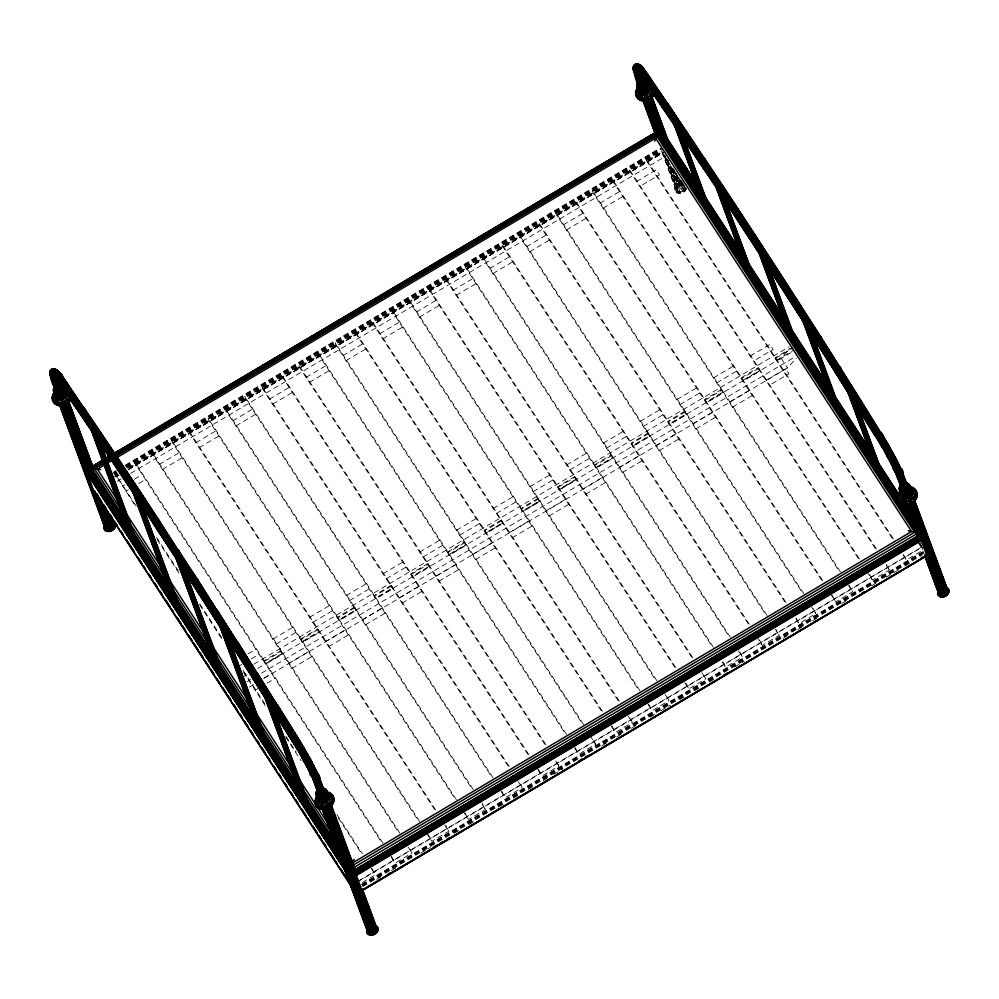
<?xml version="1.0" encoding="UTF-8"?>
<svg xmlns="http://www.w3.org/2000/svg" width="999" height="999" viewBox="0 0 999 999"><rect width="100%" height="100%" fill="white"/><g stroke="black" fill="none" stroke-linecap="round" stroke-linejoin="round"><path stroke-width="0.75" stroke-dasharray="5 3.75" d="M674.887 189.036C675.274 185.015 680.019 182.392 683.703 183.804M675.998 190.072C674.737 186.189 679.62 182.854 683.091 184.266M675.898 189.023C676.261 185.327 681.168 183.004 684.19 185.215M683.803 186.139C681.256 182.48 674.325 187.288 677.747 190.659C682.317 193.531 686.538 186.863 682.742 183.242M661.825 151.736L676.273 190.609C678.858 194.031 684.939 191.633 685.252 187.587M686.425 187.974C686.163 193.469 676.96 196.054 675.012 190.347C675.674 193.943 684.715 194.305 686.001 188.911M257.742 668.443L781.106 358.154L789.909 348.426M264.123 678.234L787.487 367.944L796.29 358.229M113.324 472.277L116.009 470.691M125.399 465.122L659.29 148.589M113.499 472.702L116.184 471.116M125.574 465.546L660.801 148.214M113.649 473.301L116.446 471.665M125.724 466.133L661.101 148.726M114.098 473.888L116.783 472.29M126.174 466.733L662.861 148.576M114.473 474.562L117.158 472.964M126.548 467.407L660.439 150.874M114.873 475.237L117.557 473.638M126.948 468.069L662.187 150.749M115.26 475.849L117.944 474.263M128.684 467.894L661.226 152.16M114.286 477.172L118.307 474.787M129.033 468.431L662.612 152.198M115.921 476.773L118.606 475.187M127.997 469.617L663.224 152.298M116.209 476.71L118.893 475.124M128.284 469.555L663.511 152.223M116.134 477.023L118.968 475.399M128.209 469.867L663.598 152.497M117.32 481.281L121.341 478.896M130.732 473.326L665.971 155.994M122.465 486.263L125.1 484.702M134.328 479.233L142.233 474.55M159.178 464.498L178.958 452.772M195.904 442.732L215.672 431.006M232.617 420.966L252.385 409.24M269.33 399.188L289.111 387.475M306.056 377.422L325.824 365.696M342.769 355.656L362.537 343.931M379.495 333.891L399.263 322.165M416.208 312.113L435.976 300.399M452.922 290.347L472.702 278.621M489.647 268.581L509.415 256.855M526.361 246.803L546.128 235.09M563.074 225.037L582.854 213.311M599.8 203.272L619.567 191.546M636.513 181.506L656.281 169.78L659.527 174.763L639.76 186.488M125.712 491.258L128.347 489.697M138.898 483.441L145.479 479.532M162.425 469.493L182.205 457.767M199.151 447.714L218.918 436.001M235.864 425.949L255.632 414.235M272.577 404.183L292.357 392.457M309.303 382.417L329.071 370.691M346.016 360.639L365.796 348.926M382.742 338.873L402.51 327.148M419.455 317.108L439.223 305.382M456.168 295.342L475.949 283.616M492.894 273.564L512.662 261.85M529.607 251.798L549.375 240.072M566.321 230.032L586.101 218.306M603.046 208.254L622.814 196.541M247.977 653.87L255.881 649.188M272.827 639.135L292.595 627.409M309.553 617.37L329.32 605.644M346.266 595.591L366.034 583.878M382.979 573.826L402.759 562.1M419.705 552.06L439.473 540.334M456.418 530.294L476.186 518.568M493.131 508.516L512.912 496.803M529.857 486.75L549.625 475.024M566.57 464.985L586.338 453.259M603.284 443.206L623.064 431.493M640.009 421.441L659.777 409.727M676.723 399.675L696.49 387.949M713.448 377.909L733.216 366.183M750.162 356.131L769.929 344.418L773.176 349.4L753.408 361.126M239.36 665.896L241.995 664.335M251.224 658.865L259.128 654.17M276.074 644.13L295.841 632.404M312.799 622.352L332.567 610.639M349.513 600.586L369.28 588.861M386.226 578.821L406.006 567.095M422.952 557.042L442.719 545.329M459.665 535.277L479.433 523.551M496.378 513.511L516.158 501.785M533.104 491.745L552.872 480.019M569.817 469.967L589.585 458.254M606.53 448.201L626.311 436.476M643.256 426.436L663.024 414.71M679.969 404.67L699.737 392.944M716.695 382.892L736.463 371.178M253.821 664.148L789.06 346.828M792.319 347.515L775.374 357.567L776.847 361.051L792.494 351.785M264.573 661.301L281.518 651.261L282.567 654.108L265.622 664.148L264.148 660.651L281.094 650.611L282.143 653.458L265.197 663.498M318.231 629.482L301.286 639.535L302.335 642.382L319.293 632.33L317.819 628.846L300.861 638.885L301.923 641.733L318.868 631.693M411.438 574.225L428.384 564.185L429.445 567.032L412.5 577.072L411.026 573.576L427.972 563.536L429.021 566.383L412.075 576.423M465.109 542.407L448.164 552.459L449.213 555.307L466.158 545.254L464.685 541.77L447.739 551.81L448.788 554.657L465.734 544.605M558.316 487.15L575.262 477.11L576.311 479.945L559.365 489.997L557.892 486.501L574.837 476.461L575.886 479.308L558.941 489.348M611.975 455.332L595.029 465.384L596.078 468.231L613.036 458.179L611.55 454.682L594.605 464.735L595.666 467.582L612.612 457.53M705.182 400.075L722.127 390.022L723.189 392.869L706.243 402.922L704.757 399.425L721.715 389.385L722.764 392.232L705.818 402.272M758.853 368.256L741.907 378.309L742.956 381.156L759.902 371.104L758.428 367.607L741.483 377.659L742.532 380.507L759.477 370.454M775.798 358.216L792.744 348.164M776.423 360.414L793.368 350.362M244.33 676.398L247.015 674.8M246.79 681.905L250.811 679.52M261.538 673.151L795.441 356.631M263.786 678.171L271.691 673.488M288.649 663.436L308.416 651.71M325.362 641.67L345.13 629.944M362.075 619.892L381.855 608.179M398.801 598.126L418.569 586.401M435.514 576.361L455.282 564.635M472.227 554.595L492.007 542.869M508.953 532.817L528.721 521.103M545.666 511.051L565.434 499.325M582.38 489.285L602.16 477.559M619.105 467.507L638.873 455.794M655.819 445.741L675.586 434.016M692.544 423.976L712.312 412.25M729.258 402.21L749.025 390.484M765.971 380.432L785.751 368.718L788.998 373.701L769.218 385.427M249.363 686.987L253.384 684.602M255.17 690.197L257.804 688.636M267.033 683.166L274.937 678.471M291.895 668.431L311.663 656.705M328.609 646.653L348.376 634.939M365.322 624.887L385.102 613.161M402.048 603.121L421.815 591.396M438.761 581.343L458.529 569.63M475.474 559.577L495.254 547.852M512.2 537.812L531.967 526.086M548.913 516.046L568.681 504.32M585.626 494.268L605.406 482.554M622.352 472.502L642.12 460.776M659.065 450.736L678.833 439.011M695.791 428.958L715.559 417.245M732.504 407.192L752.272 395.479M359.215 880.544L921.278 547.302M357.317 882.005L922.202 547.102M362.275 882.542L375.312 874.812L371.715 868.044M391.021 856.855L395.08 863.086L412.025 853.034L408.429 846.278M426.123 832.579L431.805 841.32L448.751 831.268L445.991 825.811M462.837 810.813L468.519 819.542L485.464 809.502L481.868 802.746M501.173 791.545L505.232 797.776L522.177 787.736L519.43 782.279M537.899 769.767L541.957 776.011L558.903 765.958L555.307 759.203M574.612 748.001L578.671 754.245L595.616 744.193L592.02 737.437M611.326 726.236L615.384 732.467L632.342 722.427L629.582 716.97M648.051 704.47L652.11 710.701L669.055 700.649L665.459 693.893M684.765 682.692L688.823 688.935L705.769 678.883L703.021 673.426M722.302 662.175L725.549 667.17L742.494 657.117L738.885 650.361M756.58 636.663L762.262 645.391L779.208 635.352L776.46 629.894M795.728 618.631L798.975 623.626L815.921 613.573L812.324 606.818M830.019 593.119L835.701 601.86L852.646 591.808L849.05 585.052M866.732 571.353L872.414 580.082L889.36 570.042L886.613 564.585M903.059 555.007L906.305 559.989L923.251 549.949M361.663 884.302L922.389 551.873M361.838 884.739L922.564 552.297M362.113 885.289L922.826 552.847M362.437 885.913L923.163 553.483M362.824 886.588L922.202 554.944M376.635 879.307L381.993 876.123M391.383 870.554L396.753 867.382M420.904 853.059L430.294 847.502M454.433 833.178L459.802 829.994M469.193 824.437L474.562 821.253M498.701 806.93L504.07 803.758M513.461 798.189L518.831 795.004M528.209 789.435L533.578 786.263M542.969 780.694L548.339 777.509M553.708 774.325L563.086 768.755M601.997 745.691L607.355 742.519M616.745 736.95L622.115 733.766M631.505 728.196L636.875 725.024M650.287 717.07L655.656 713.885M661.013 710.701L670.404 705.132M679.795 699.575L685.164 696.39M694.555 690.821L699.924 687.637M709.315 682.067L714.672 678.895M734.802 666.957L744.18 661.388M783.091 638.336L788.448 635.152M797.839 629.582L803.208 626.398M812.599 620.829L817.969 617.657M842.107 603.334L847.477 600.162M871.628 585.839L876.985 582.654M886.375 577.097L898.451 569.929M905.156 565.958L910.526 562.774M682.18 183.042C678.259 182.492 673.688 186.189 675.012 190.347M917.569 541.208L921.752 547.527M918.805 543.456L923.039 549.974M781.106 358.154L787.487 367.944M893.368 538.886L645.916 158.629L646.965 161.476L893.168 539.81M903.558 554.532L906.305 559.989M876.423 548.926L628.97 168.681L630.019 171.516L876.223 549.85M886.113 565.047L889.36 570.042M859.477 558.978L612.025 178.721L613.074 181.568L859.277 559.902M869.667 574.637L872.414 580.082M840.559 572.002L592.245 190.447L593.306 193.294L839.51 571.615M848.588 585.576L852.646 591.808M822.764 580.744L575.299 200.487L576.361 203.334L822.564 581.668M832.092 595.092L835.701 601.86M803.833 593.768L555.531 212.213L556.58 215.06L802.784 593.394M810.239 604.845L815.921 613.573M786.038 602.522L538.586 222.265L539.635 225.112L785.838 603.433M796.228 618.169L798.975 623.626M767.12 615.546L518.818 233.978L519.867 236.825L766.071 615.159M775.149 629.108L779.208 635.352M749.325 624.288L501.873 244.031L502.922 246.878L749.125 625.212M759.515 639.934L762.262 645.391M730.406 637.312L482.092 255.756L483.154 258.604L729.357 636.925M738.436 650.873L742.494 657.117M713.461 647.364L465.147 265.796L466.208 268.644L712.412 646.977M722.789 661.713L725.549 667.17M692.831 657.779L445.379 277.522L446.428 280.369L692.632 658.703M701.71 672.652L705.769 678.883M675.886 667.819L428.434 287.575L429.483 290.409L675.686 668.743M686.076 683.478L688.823 688.935M656.967 680.856L408.666 299.288L409.715 302.135L655.918 680.469M664.997 694.417L669.055 700.649M640.022 690.896L391.72 309.34L392.769 312.188L638.973 690.509M648.513 703.945L652.11 710.701M619.405 701.31L371.94 321.054L373.002 323.901L619.193 702.235M628.284 716.183L632.342 722.427M602.447 711.363L354.995 331.106L356.044 333.953L602.247 712.287M611.788 725.711L615.384 732.467M583.528 724.387L335.227 342.832L336.276 345.679L582.479 724M589.934 735.464L595.616 744.193M566.583 734.44L318.281 352.872L319.33 355.719L565.534 734.053M575.074 747.477L578.671 754.245M545.966 744.854L298.501 364.598L299.563 367.445L545.766 745.778M555.656 760.976L558.903 765.958M529.02 754.907L281.556 374.65L282.617 377.497L528.821 755.818M538.361 769.255L541.957 776.011M509.24 766.62L261.788 386.363L262.837 389.21L509.04 767.544M518.119 781.493L522.177 787.736M493.144 777.971L244.842 396.416L245.891 399.263L492.095 777.584M501.635 791.021L505.232 797.776M473.376 789.697L225.075 408.141L226.124 410.976L472.327 789.31M482.217 804.507L485.464 809.502M456.431 799.749L208.129 418.181L209.178 421.029L455.382 799.362M464.922 812.786L468.519 819.542M435.814 810.164L188.349 429.907L189.41 432.754L435.614 811.076M444.692 825.037L448.751 831.268M419.717 821.515L171.403 439.947L172.465 442.794L418.668 821.128M428.196 834.552L431.805 841.32M399.937 833.241L151.636 451.673L152.685 454.52L398.888 832.854M407.967 846.802L412.025 853.034M382.992 843.281L134.69 461.725L135.739 464.572L381.943 842.894M391.483 856.33L395.08 863.086M136.139 506.056L114.922 473.439L135.901 506.918M156.518 537.362L178.584 571.278M199.812 603.896L221.878 637.812M243.107 670.416L264.747 703.683M285.976 736.3L296.166 751.947M336.913 814.56L362.375 853.695M157.13 539.547L180.057 574.775M199.6 604.795L222.527 640.022M243.419 672.127L266.209 707.155M285.739 737.175L301.024 760.664M338.399 818.081L362.175 854.62M371.253 868.568L375.312 874.812M675.848 189.66C677.26 195.242 686.475 192.133 685.302 186.938M921.253 545.342L922.864 549.725M920.029 542.569L922.726 549.862M920.004 543.106L924.325 554.782M683.416 184.303L685.027 188.674M681.53 180.444L684.215 187.7M681.256 180.969L684.502 189.723M680.906 180.757L682.517 185.102M680.893 181.056L681.967 183.966M679.857 179.208L683.616 189.373M678.833 177.535L683.691 190.659M677.622 175.587L682.991 190.097M676.398 173.264L680.694 184.877M676.198 173.913L682.667 191.421M675.212 171.828L682.192 190.697M675.187 172.565L679.507 184.241M673.826 169.131L679.732 185.09M672.689 167.894L681.493 191.958M672.614 168.456L679.058 185.876M672.377 168.094L678.821 185.502M672.402 168.719L678.346 184.778M671.191 166.658L680.319 191.321M669.967 164.335L680.257 192.233M667.607 159.278L677.322 185.539M667.557 159.403L679.357 191.321M667.195 159.266L677.384 186.838M666.683 159.178L679.045 192.233M665.172 155.732L676.972 187.65M664.872 155.844L677.747 190.659M664.422 155.469L677.921 191.933M663.998 154.495L677.197 190.06M664.11 155.432L675.973 187.525M662.399 151.998L676.972 191.383M662.262 152.135L675.749 188.611M244.805 673.026L245.854 675.873M244.38 672.377L245.429 675.224M354.533 607.067L337.587 617.12L338.636 619.967L355.582 609.914L354.533 607.067M391.246 585.302L374.3 595.354L375.349 598.201L392.307 588.149L391.246 585.302M501.398 519.992L484.453 530.044L485.514 532.892L502.46 522.839L501.398 519.992M538.124 498.226L521.178 508.279L522.227 511.113L539.173 501.073L538.124 498.226M648.276 432.917L631.331 442.969L632.379 445.816L649.325 435.764L648.276 432.917M684.989 411.151L668.044 421.191L669.093 424.038L686.051 413.998L684.989 411.151M354.957 607.717L338.012 617.769L339.061 620.616L356.006 610.564L354.957 607.717M391.67 585.951L374.725 596.003L375.774 598.838L392.719 588.798L391.67 585.951M501.823 520.641L484.877 530.694L485.926 533.541L502.872 523.488L501.823 520.641M538.536 498.876L521.59 508.916L522.652 511.763L539.597 501.723L538.536 498.876M648.701 433.566L631.755 443.618L632.804 446.453L649.75 436.413L648.701 433.566M685.414 411.8L668.468 421.84L669.517 424.687L686.463 414.647L685.414 411.8"/><path stroke-width="1.5" d="M255.207 680.644L231.793 645.067L233.529 642.719L237.437 641.72L258.791 676.51M239.735 646.453L217.432 610.439L214.398 611.151L211.988 614.048L231.98 645.317L233.529 645.229M860.676 400.499C859.727 398.713 854.033 402.36 855.569 403.808L815.009 340.147C815.296 338.174 819.417 335.252 820.654 337.15L862.075 403.496M57.28 371.778L58.179 372.477L57.867 370.979C49.351 364.36 49.588 375.849 56.606 378.521C49.9 374.513 63.337 368.943 62.5 377.597M60.215 373.514L60.814 375.412L59.366 373.688M644.03 70.479C643.781 64.198 633.89 71.503 639.822 73.589L642.719 77.447M316.059 770.241L313.199 765.808L314.91 769.242C319.33 771.553 309.066 776.573 310.227 771.565L308.554 768.181M893.218 467.757C892.856 473.002 899.737 473.563 900.861 469.243L898.675 464.523C901.535 467.52 892.319 471.166 893.443 466.633L892.319 464.373M56.868 379.707L60.564 389.71L62.837 393.344L59.116 395.042L55.969 394.243L56.718 390.559C57.48 387.5 47.915 375.299 53.134 374.937M326.673 792.719L328.009 795.753L326.873 798.176L332.105 800.211L333.566 801.822C332.455 806.78 327.235 810.102 322.277 809.565L321.353 807.08L322.202 800.948L318.956 799.899L317.732 798.014L318.918 796.815L320.529 798.588L324.35 797.726L326.91 794.754L327.222 791.358L325.162 788.748L323.414 789.372L319.18 777.909L324.163 790.521L323.189 793.281L320.904 794.33L318.244 793.243L313.811 779.744L315.934 785.464M636.6 85.34L637.599 82.055L638.998 81.993L636.775 84.366C635.439 89.435 642.931 92.045 646.053 88.412L643.781 84.778L639.547 73.352L640.084 72.715M639.547 73.352C634.827 77.41 631.555 68.819 633.978 65.397L638.586 69.643L644.892 78.359L737.799 217.045L816.096 338.311L876.448 434.19C887.587 452.884 899.774 471.828 904.607 493.231L907.567 492.807L908.69 491.358C899.999 471.441 890.696 451.211 878.571 432.829L798.351 305.831L720.803 186.663L644.63 73.539L637.662 64.848L635.189 64.211L634.19 66.146L635.864 64.411L641.745 70.966L701.198 158.654L817.457 337.312L885.863 446.553L899.05 471.59L907.567 492.807L904.957 493.681L901.81 492.882L902.559 489.198L898.301 477.697L887.836 455.794M189.398 568.019L197.839 581.043C197.989 577.971 192.62 581.193 192.32 583.129L272.352 708.741L251.748 676.548L254.245 673.788L257.392 673.201M855.219 403.733L834.964 371.616C836.475 365.659 845.254 371.091 837.899 365.11M909.053 485.626L909.102 484.378L907.354 483.216L906.143 482.904L905.256 483.878L907.354 483.216L909.952 485.302L910.376 488.636L908.653 491.296L910.389 493.156C909.177 495.654 905.219 497.29 903.246 494.755L899.088 500.799L901.735 503.096L898.251 498.888L899.962 490.097L899.4 487.937L901.26 486.251L899.649 486.75L899.35 490.159L901.398 492.757L902.784 492.594L902.234 491.995L901.41 494.118L902.172 494.967L904.432 495.891L908.391 495.005L909.515 494.18L908.016 492.032L907.217 492.619L907.979 494.68L909.515 494.18M60.127 383.229C53.247 382.205 57.954 372.227 62.363 376.323M639.772 74.138L642.707 78.184C634.902 75.899 644.268 65.822 645.716 72.665M322.277 809.565L319.205 808.403L321.328 800.723L320.042 799.687L315.871 805.718L318.519 808.029M653.771 94.605C651.785 99.838 644.717 102.959 639.797 99.912L641.995 90.322L639.185 89.311L639.934 85.627C641.108 83.042 629.944 68.756 637.162 70.08L643.681 89.823L646.053 88.412M909.789 502.972L909.964 504.145L907.716 504.645L902.422 503.471L904.282 495.079L907.067 495.104L909.964 504.145C918.843 502.06 919.742 487.624 909.752 486.725M293.032 740.946L292.183 740.958L271.828 708.453L274.375 705.769L277.485 705.107L297.677 737.424L297.015 738.573M283.704 716.171L257.218 672.976M314.073 766.196L312.25 769.118L308.429 769.555L301.935 757.342L304.27 761.65L307.754 760.576L309.99 758.516L306.993 754.208M908.678 491.97L910.289 488.986L907.292 487.025L896.94 461.001L897.177 462.637L895.466 464.185L892.519 465.022L891.52 463.773L893.818 468.543M905.156 495.317L904.432 495.891L904.395 493.256L902.422 493.356L900.686 492.22L901.922 488.823L897.027 474.812L900.736 484.827M297.677 737.424L294.618 738.149L292.183 740.958M877.06 437.337C881.505 444.892 870.991 433.266 878.571 432.829C883.578 429.295 885.052 444.592 880.893 432.492M62.263 386.351L61.201 386.014C53.859 383.279 63.299 374.088 64.386 380.207L55.07 368.918M641.783 76.923L644.417 81.081C637.075 78.347 646.515 69.156 647.602 75.275L639.285 64.76L636.8 63.724L634.852 64.623M900.136 486.363L900.224 485.614L899.5 487.612L900.136 486.363L900.898 487.437M52.21 398.126L53.983 392.644C47.053 401.735 61.139 410.989 68.119 403.146L69.855 400.374L63.836 395.429L65.385 392.182L64.823 389.997M330.744 806.717L333.566 801.822M651.336 98.214L653.071 95.442L647.052 90.497L648.601 87.25L648.039 85.065M913.96 501.785L916.782 496.89L915.321 495.279L910.089 493.244L910.002 491.695L911.225 490.821L909.889 487.787M51.511 375.412L55.42 387.612L53.559 389.298C51.861 395.154 62.737 397.852 63.636 391.633L64.535 390.01L63.224 391.845L65.135 393.369L64.548 394.518L62.4 396.753L59.578 397.377L58.579 403.109L59.653 405.994M638.224 88.374L639.547 91.409L640.584 92.008L641.533 91.209L642.794 92.445L641.795 98.177L642.869 101.061M910.376 488.636L910.439 486.426L909.14 484.652L908.378 483.816L906.63 484.44C910.151 488.012 901.41 492.045 901.11 486.975M309.203 758.216L317.457 774.812L324.076 791.945L327.073 793.918L325.474 796.278L321.74 798.613C316.483 777.234 304.608 757.904 293.231 739.123L232.879 643.231L154.583 521.977L61.676 383.291L55.37 374.575L50.762 370.329C47.79 372.989 54.72 375.387 52.248 375.137C49.201 374.563 49.463 370.317 51.973 369.143L58.529 375.899L81.044 408.678L175.225 550.499L178.309 549.862L181.806 556.306M61.264 386.326C57.68 400.636 48.352 377.247 50.425 370.741L50.762 370.329M80.257 412.712L79.208 412.4L60.914 385.614C60.002 382.754 66.696 379.458 66.558 383.354L69.98 388.386M664.16 107.705L662.424 107.467L644.13 80.694C643.219 77.822 649.912 74.538 649.775 78.421L646.116 73.277M53.559 389.298L54.346 392.257L53.659 388.973L55.257 385.964M317.095 793.506L316.433 791.683L317.882 789.535M92.745 423.663L92.358 421.665L89.96 421.703L88.861 423.738L90.584 424.95M130.894 485.189L131.281 487.2M134.565 486.238L134.765 485.127L133.054 483.916M675.811 118.519L675.424 116.508L673.039 116.546L671.94 118.581L673.651 119.793M713.96 180.045L714.347 182.043M717.644 181.094L717.257 179.083L716.121 178.759M316.009 793.843L318.044 791.183L316.433 791.683C313.261 798.988 326.548 801.81 327.073 793.918M899.225 488.911L899.4 487.937M55.694 376.386C52.722 379.233 49.313 375.799 50.1 372.477M58.804 381.231L61.451 388.386L64.448 390.347L62.837 393.344L57.305 394.593L57.455 390.759L52.585 377.385L52.535 374.775M326.024 794.555L327.347 792.619L324.225 791.22L319.643 778.421M84.553 409.74L66.271 381.88M681.73 134.815L680.706 134.528L662.137 107.093C661.8 104.595 665.858 101.836 667.794 103.746L704.582 159.528M56.331 378.284C54.608 380.369 50.125 379.158 51.161 376.111M644.48 81.394C645.629 83.404 643.518 85.677 641.495 85.827C636.788 86.176 633.591 73.826 634.727 70.479M311.288 762.112C314.66 763.448 305.407 768.243 306.668 764.547M894.505 457.18L895.429 457.717L894.617 459.065L890.459 461.014L887.412 456.506L890.971 455.644L893.131 453.371L892.419 453.284L897.177 462.637M66.021 391.583C70.267 399.438 53.234 403.396 55.407 393.931L52.66 395.929M104.071 525.424C101.923 537.912 123.239 528.246 112.625 521.528M103.946 527.172L104.233 525.824M105.482 529.145L105.045 525.661M59.59 405.082L105.332 528.746C111.376 534.515 118.207 524.05 112.075 518.843M317.232 806.618L315.871 805.718L314.835 801.685L316.608 796.203L316.183 792.856M326.648 793.543C336.526 799.774 316.034 809.115 318.032 797.489L315.647 798.114L316.321 804.133L324.5 809.577L325.075 808.228M333.179 803.096L334.016 799.625L332.979 795.579L330.294 793.181L327.797 794.205M366.571 930.731L366.858 929.395M367.669 929.22C365.921 936.325 378.396 934.515 376.848 928.233L362.312 888.948M377.972 929.27C377.597 934.227 370.167 937.025 367.07 932.829M647.939 84.128L646.066 87.787L647.764 89.585C646.553 92.083 642.594 93.731 640.621 91.184L636.463 97.228L639.11 99.538L635.626 95.317L637.337 86.538L636.775 84.366M647.564 88.012L649.75 87.8C651.623 95.417 636.5 97.615 638.623 88.998L635.876 90.996M914.772 489.085L911.787 487.25L909.864 488.611C919.742 494.842 899.25 504.195 901.248 492.569L898.863 493.181L898.051 496.753M910.002 491.695L909.677 494.068L914.347 497.19L915.696 499.001L915.421 500.074M916.395 498.176L917.232 494.692L915.733 493.306L910.264 492.395M939.048 594.58L938.598 591.083M925.024 555.556L939.597 594.954C942.881 597.414 948.575 594.255 947.776 590.097L914.322 499.637M947.801 592.644L948.026 591.558M948.9 591.133C948.488 595.616 942.532 598.389 938.898 595.679M316.858 774.987C324.712 776.747 316.021 787.574 313.661 780.456M900.811 470.204C907.791 473.164 898.713 482.105 896.877 475.524M102.822 436.775C103.072 432.117 93.894 438.499 98.514 439.747L58.641 381.231L53.197 374.163L50.924 372.078L49.95 372.29M700.948 162.375L699.263 162.225L680.431 134.166C679.482 131.056 687.487 128.109 685.726 132.442M115.722 466.346L135.265 495.654L115.784 466.808C115.147 464.21 121.516 460.864 121.366 464.46M313.998 781.767L312.749 778.696L313.236 776.685M310.002 772.689C309.166 778.858 318.644 777.959 317.395 773.051C322.365 776.435 315.459 783.278 312.749 778.696M720.704 193.269L699 161.875C698.85 159.478 702.709 156.831 704.645 158.529M899.6 467.445C908.578 471.403 894.43 480.282 896.453 471.753M68.119 403.146L69.855 400.374M332.205 805.007L332.48 803.933L331.131 802.122L326.461 798.988L326.611 797.464M349.051 855.956L353.309 862.487L354.146 859.24M652.797 96.516L653.071 95.442M297.839 748.8L297.14 749.05L294.643 744.617L300.1 741.383L307.63 754.245L301.96 757.467L298.614 750.137M879.02 441.408L880.619 444.056L877.859 439.685L883.441 436.588M134.54 494.692L154.283 524.537L134.59 495.129C134.341 492.782 139.123 489.66 140.297 492.22L178.434 551.098M698.938 161.413L737.499 219.605L717.806 190.197C717.032 187.312 724.824 184.253 723.051 188.399M55.182 376.835L54.47 376.598C46.004 368.444 55.782 388.561 56.081 390.197L54.845 393.581L57.68 394.393L57.368 396.94L59.578 397.377M903.521 493.019L903.208 495.566L904.157 494.767M312.999 779.27L311.676 774.637M174.101 554.02L173.102 553.783L153.634 524.05C153.496 521.778 158.154 518.681 159.328 521.128M774.175 275.112L776.71 279.008L775.773 278.871L756.093 248.564C756.081 246.366 760.614 243.281 761.8 245.667L781.056 276.111M654.67 141.159L657.429 134.378L916.345 532.242M345.916 871.74L87.987 474.275L345.192 869.53M178.384 551.036L159.053 520.392M776.161 279.008L756.755 249.076C754.42 247.252 760.826 243.019 761.8 245.667L722.789 186.338M52.41 400.249L55.245 396.528M304.27 761.65L304.633 760.726M217.457 611.538L197.777 579.895M795.192 308.753L815.571 340.497L795.204 309.116C795.042 307.018 800.836 303.621 800.674 306.606M62.45 404.67L61.876 406.006L60.527 397.39M645.666 99.738L645.092 101.086L643.481 91.758L641.658 91.521L643.144 92.333L646.89 90.609L645.391 88.461M633.978 65.397L633.865 68.494L639.822 73.589L633.491 66.97L633.266 69.093M635.426 93.194L637.2 87.712L638.773 89.198L640.159 89.036M314.835 801.685L318.032 797.489M634.028 68.369L633.616 70.592L634.59 73.277M321.94 800.236L322.889 800.249L323.214 803.208L321.353 807.08C328.172 807.529 336.451 799.075 330.294 793.181M638.91 71.453L636.625 72.49L634.39 71.828L633.179 68.332L633.628 66.159L638.186 70.355L644.43 78.971L737.299 217.62L815.571 338.836L878.533 438.923L891.071 460.939L898.014 475.287L903.296 489.385L903.146 493.219L905.344 493.256L906.368 496.016L906.43 498.276L904.57 502.147L905.494 504.632M57.617 405.469L56.581 404.832L56.693 402.984L58.704 397.152L57.705 396.016L58.317 396.128L57.368 396.94L56.331 396.328L56.943 393.956M639.547 91.409L640.671 85.827L635.801 72.452L635.751 69.843L636.575 69.918L636.625 72.49L641.495 85.827L641.982 89.673L643.681 89.473L644.492 92.033L646.89 90.609M318.956 799.899L319.568 797.527L318.182 797.689L316.621 796.228L315.384 800.499L317.757 798.813M902.172 494.967L903.009 493.231L903.745 493.656M53.734 393.806L53.172 394.955L55.082 393.431M636.95 88.886L636.388 90.022L638.299 88.499M53.659 388.973L54.383 386.975L55.782 386.913M63.624 389.373C62.338 393.431 55.27 395.03 53.671 390.434L55.27 388.349M63.574 394.73L64.548 394.518L63.037 393.294L63.224 391.845M64.448 390.347L62.175 393.394L63.674 395.542L61.276 396.965L58.591 397.252L58.554 394.617L55.969 394.243M63.836 395.429L64.423 393.756L66.646 394.006M69.58 401.448L70.554 399.538M641.495 74.875L644.667 83.454L646.84 84.44C645.541 88.087 639.872 89.885 637.337 86.538L638.836 84.753L638.486 83.416M646.253 88.362L646.678 87.55L648.351 88.436M647.052 90.497L647.464 89.685L652.697 91.721C650.786 96.766 644.967 99.013 639.909 98.052L636.151 93.918L635.976 92.008L638.349 90.322M316.283 792.544L317.008 790.546L318.406 790.484M319.568 797.527L321.178 798.176L321.216 800.811L324.113 800.736L327.173 798.076L325.662 796.865L325.849 795.404M326.461 798.988L327.048 797.327L332.517 798.226L334.016 799.625L333.579 801.123L333.816 797.489L332.33 796.315L326.973 796.503M367.345 927.721L366.695 932.042M375.312 931.068L375.724 930.244M910.289 488.986L908.69 491.358L906.081 492.907L907.067 495.104M901.398 492.757L899.837 491.296L898.501 494.567C897.914 509.515 923.376 498.289 913.511 488.261L911.013 489.273M938.286 589.585L937.636 593.918M937.786 591.258L938.436 589.997M299.538 753.234C309.39 751.46 302.597 741.308 297.14 749.05M887.299 444.193L885.863 440.671L880.281 444.08L882.754 448.301L888.411 444.955L883.316 436.451M97.265 438.062L193.494 583.94L192.557 583.791L172.902 553.533L175.2 550.461L234.241 642.245L305.257 756.056L315.834 776.51L324.263 797.19L325.174 799.937L322.552 800.823L326.298 799.1L324.8 796.965L325.462 796.902M890.459 461.014L878.109 439.348L855.281 402.797L756.231 247.677L757.729 246.054L761.126 244.78L800.861 306.144M904.432 495.891L905.032 494.992L904.57 502.147L907.716 504.645M638.786 90.559L639.61 88.424M887.374 445.492L888.411 444.955L890.846 449.313L885.176 452.535L885.663 451.86M59.116 399.637L56.693 402.984L58.841 405.419L63.811 404.882L68.232 402.26L62.937 395.454L60.265 396.678M642.332 94.705L639.909 98.052L642.057 100.499L647.027 99.962L651.448 97.328L646.153 90.522M906.081 492.907L898.276 471.953L885.126 446.99L816.745 337.787L700.486 159.141L643.169 74.401L637.524 67.083L634.502 64.735L633.316 67.545L638.636 82.692L636.875 84.041L638.473 81.031M51.973 369.143L50.974 371.079L51.286 369.667L52.984 370.641L59.952 379.333L155.207 521.441L233.529 642.719L293.893 738.623C308.491 760.464 319.955 786.313 326.748 809.078M50.037 373.077L51.96 373.626L55.919 378.309M54.408 368.731L53.247 369.068L55.17 368.993L59.341 372.939C57.892 367.944 50.087 373.801 54.47 376.598M55.494 369.842L56.456 369.642M635.651 65.285L635.626 64.286L637.624 63.799L641.083 66.059L641.395 67.545L640.496 66.846M636.463 64.136L637.624 63.799L640.147 65.322L642.582 68.769M638.386 64.073L637.287 64.198M639.51 65.147L638.711 64.91L639.672 64.71M325.949 793.743L327.048 792.432L327.16 793.568M947.277 593.693L945.441 595.392M901.248 492.569L898.601 495.566L900.973 493.881M322.04 788.81L322.927 787.836L325.886 789.31M905.344 493.256L904.607 493.231M56.331 396.328L55.107 394.455L56.294 393.256M638.324 89.523L639.51 88.324L639.835 89.061M901.41 494.118L900.948 493.081L902.134 491.883L902.459 492.619M317.869 800.087L315.035 803.808L316.483 804.894M646.615 86.064L647.752 85.077C647.377 89.261 642.657 91.771 639.185 89.311M638.548 84.116L636.725 86.601L638.011 88.349M317.957 792.607L316.296 794.005L316.97 795.816L316.858 794.68M901.173 487.674L899.35 490.159L900.636 491.92M640.896 89.46L640.584 92.008L642.532 91.746M50.949 370.08L53.584 368.656L57.867 370.979M62.85 392.719L58.766 394.593L53.072 375.199M374.687 931.792L372.977 932.804M944.817 594.255L945.616 593.668M64.161 393.057L65.385 392.182L63.636 391.633L63.324 390.172M647.377 88.124L648.601 87.25L646.852 86.701M326.785 796.628L328.009 795.753L326.186 794.367L327.897 794.592M55.132 395.254L52.76 396.94L52.935 398.851L56.693 402.984C61.751 403.946 67.57 401.685 69.48 396.64L63.986 393.906M175.225 550.499L173.014 552.609L173.127 553.833L153.596 523.626M640.297 90.447L636.151 93.918L635.626 95.317L637.075 96.404M902.934 494.018L898.775 497.49L898.251 498.888L899.699 499.975M646.44 86.913L647.664 85.415L646.84 84.44M91.783 466.608L102.51 460.239M105.07 458.578L109.216 456.268M114.435 453.121L655.182 132.58M93.057 466.121L102.435 460.551M106.468 458.166L109.153 456.58M114.51 453.396L655.107 132.892M91.995 466.845L102.735 460.489M105.407 458.891L109.44 456.506M114.798 453.334L655.406 132.817M92.295 467.245L103.022 460.889M105.707 459.29L109.728 456.905M113.761 454.52L655.694 133.217M92.657 467.782L103.384 461.413M106.069 459.827L110.09 457.442M114.111 455.057L656.056 133.754M93.044 468.394L103.771 462.038M106.456 460.439L110.477 458.054M115.847 454.882L656.443 134.365M125.649 520.167L92.532 469.293L111.326 458.154M115.347 455.769L657.429 134.378M93.444 469.068L102.835 463.499M106.856 461.113L110.877 458.728M114.897 456.343L655.506 135.839M103.908 463.336L92.532 469.293M106.581 461.738L111.95 458.566M115.971 456.181L656.505 135.702L914.609 532.317L917.194 533.553L353.646 867.656M104.058 465.184L97.353 469.168L94.518 468.893L122.527 511.95M106.743 463.598L112.113 460.414M116.134 458.029L655.619 138.187L911.575 531.505L914.609 532.317L352.61 865.509M326.298 799.1L325.562 799.025L325.824 799.724L330.856 805.831L323.938 809.003L323.426 806.68L331.131 802.122L328.696 803.358M908.778 494.093L914.073 500.899L907.154 504.07L906.642 501.76L914.347 497.19M353.309 862.487L911.575 531.505L908.216 530.756M918.156 535.789L354.732 869.917L918.281 535.864M355.095 870.129L918.506 536.101M355.394 870.529L918.793 536.5M355.756 871.053L919.155 537.025M354.795 872.477L919.542 537.649M355.194 873.138L919.942 538.324M355.582 873.825L920.316 538.998M354.57 875.249L921.99 538.836M354.832 875.798L920.916 540.172M355.007 876.223L921.103 540.609M388.112 874.088L390.796 872.502M433.716 847.052L437.749 844.667M440.422 843.081L443.106 841.483M447.14 839.098L449.812 837.512M578.596 761.163L582.617 758.778M585.302 757.18L587.986 755.594M723.476 675.262L727.497 672.876M861.638 593.356L864.322 591.758M920.666 558.354L923.338 556.768M361.576 890.396L926.61 555.506M361.8 890.646L926.548 555.819M361.925 890.721L926.697 555.781M57.792 395.03L58.554 394.617M641.77 89.685L640.521 89.66L642.719 89.698L643.144 92.333L644.442 91.546L647.34 100.587L647.165 99.413M321.178 798.176L317.295 807.292L320.242 809.028M903.633 493.668L904.395 493.256M175.2 550.461L178.546 550.187M110.352 529.245L111.264 528.821M324.263 797.19L321.391 798.164M637.924 70.629L634.715 70.829L633.254 68.144L635.177 68.694L640.821 75.562L642.22 75.724M62.812 392.657L63.811 391.596L61.101 389.086L57.93 380.507M908.653 491.296L909.652 490.234L906.942 487.724L900.286 470.504L887.237 445.729L818.918 336.626L702.697 158.029L645.404 73.327L637.474 63.924C632.866 64.061 633.491 71.104 638.036 70.754M52.435 370.204L52.747 368.806L54.446 369.78L61.414 378.471L137.587 491.595L215.135 610.764L295.354 737.749C307.48 756.131 316.783 776.373 325.474 796.278L326.436 795.167L323.726 792.644L317.07 775.436L304.021 750.649L235.702 641.558L119.48 462.949L62.188 378.259L54.258 368.843M55.42 387.612L53.809 388.124L53.384 390.272L54.233 391.121M57.03 395.104L55.569 395.492L56.618 393.993L57.905 395.03M319.655 798.663L318.194 799.05L319.243 797.552L317.42 796.852M796.965 309.34L795.204 309.116M641.982 89.673L644.855 88.699L647.027 86.676L644.318 84.153L641.146 75.574M943.031 596.203L944.28 595.928M326.198 798.288L327.759 796.94L326.086 796.041M93.506 471.828L91.658 471.491L127.31 526.286M911.862 490.222L914.797 489.66L916.195 490.659M328.646 795.142L331.581 794.592L332.979 795.579M637.125 70.117C631.892 70.267 634.527 66.421 637.687 71.666L639.185 71.94M907.104 484.965L909.14 484.652L910.264 487.5M323.414 789.372L325.936 789.585L326.598 791.395L325.836 790.559M64.348 392.944L66.533 392.732M910.189 491.57L915.546 491.383L917.032 492.569L916.795 496.191M325.861 793.631L327.447 793.568M213.099 614.422L211.988 614.048M905.181 483.366L907.979 483.716M907.154 504.07L902.422 503.471M321.603 787.824L324.762 788.648L324.812 789.959M321.965 788.298L323.426 788.298M323.938 809.003L319.205 808.403M294.58 744.867L251.76 676.211M51.011 376.848L55.619 389.672L53.996 392.657L56.394 393.356M309.99 758.516L307.392 754.108L317.645 774.163M115.784 466.808L117.058 467.407M647.639 88.836L649.862 89.073M62.937 395.454L63.674 395.542M646.778 85.877L648.488 86.101M909.402 489.448L911.113 489.672M63.561 390.809L65.272 391.034M84.578 408.678C82.642 406.768 78.584 409.528 78.921 412.025L97.49 439.46M100.612 469.642L97.353 469.168L118.606 501.835M875.249 435.839L815.009 339.785M647.077 83.254L644.817 82.73L643.768 79.87M63.861 388.186L61.601 387.662L60.552 384.802M54.957 377.397L58.267 380.669M639.797 99.912L642.057 100.499M910.601 487.387L912.861 487.974M941.82 596.203L938.898 594.18L924.862 556.243M58.841 405.419L54.67 403.721L57.967 396.728L57.405 396.116L53.247 402.16L55.894 404.47M643.831 69.118C642.582 62.812 633.054 67.87 637.687 71.666M642.557 68.007C641.021 60.951 630.956 67.295 637.1 71.241M57.418 370.379C53.459 366.783 49.026 375.612 54.82 375.686L53.946 375.012M638.286 63.986L641.083 66.059M781.23 275.624C780.019 273.451 775.624 276.461 775.561 278.584L795.404 309.378M756.755 249.076L736.85 219.118C736.713 216.845 741.37 213.761 742.544 216.196L667.057 103.134M316.383 772.377L318.956 777.16M901.772 472.627L903.133 474.113M640.834 100.537L637.886 98.801L640.921 91.096M903.458 504.108L900.511 502.36L903.546 494.655M946.178 586.962C954.507 591.246 942.344 602.222 938.011 594.705M946.328 587.362L948.925 590.222M112.163 522.39L114.223 524.662M106.818 528.796L107.555 529.22M331.556 794.018L328.571 792.182L329.645 792.906M375.249 925.086C384.303 930.032 369.38 941.07 366.546 931.642M375.399 925.499L377.997 928.358M374.787 925.961L375.724 926.51L362.275 890.134M369.443 932.354L370.179 932.791M638.174 72.465L640.821 75.562M635.601 69.743L634.04 69.48L635.064 73.801M638.773 89.198L638.099 87.375L639.298 85.265L634.228 71.916M901.81 492.882C904.307 494.967 909.09 493.768 909.477 490.259L911.225 490.821L910.389 493.156L909.415 493.356L910.976 492.007L909.065 490.484L910.126 489.822L910.564 487.687L907.442 486.301L902.397 472.977M327.222 791.358L325.162 788.748M648.588 98.764L649.475 99.613L645.616 91.821L638.236 71.965M911.213 502.322L912.099 503.171L907.979 494.68M65.372 403.683L66.259 404.533L62.4 396.753L54.708 375.549L50.849 375.324L50.05 374.026L50.412 371.091L53.384 373.401L58.916 380.569L135.002 493.593L252.347 675.287L305.569 761.588L314.797 780.219L320.08 794.317L320.417 798.601L317.47 797.152L318.706 793.755L312.699 778.034M640.022 65.01L642.32 67.32M56.806 369.942L59.103 372.252M53.884 376.173L51.274 373.601L50.35 374.725M946.665 588.374L947.926 590.509M54.795 393.281L55.557 394.118M113.948 522.627L114.848 523.601M641.308 66.334L645.754 71.99M636.675 70.679L639.135 73.377M58.679 371.678L60.614 374.038M58.092 371.266L60.814 374.687M53.459 375.599L55.357 377.922M58.766 394.593L59.503 394.617L59.928 397.265M192.32 583.129L192.557 583.791M643.431 68.581L645.579 71.391M642.869 68.194L647.677 74.663M59.653 373.127L64.46 379.595M54.758 376.748L57.605 380.494M93.594 490.384L352.51 888.236M645.229 70.904L647.552 74.113M62.013 375.836L64.336 379.046M56.556 379.071L59.49 383.117M647.24 73.689L649.775 77.335M646.753 73.402L649.874 77.847M641.857 76.299L644.767 80.382M64.023 378.621L66.558 382.267M63.536 378.334L84.665 409.165M62.912 378.209L65.834 382.305M58.566 381.855L79.658 412.637M649.487 76.948L667.881 104.233L649.025 76.698M648.413 76.611L733.303 202.884M644.13 79.595L719.055 190.759M644.03 80.182L662.874 107.705M72.552 392.145L81.98 405.969M65.197 381.543L120.155 462.849L196.84 579.745L276.448 704.882L299.313 741.483L311.85 763.498M63.986 388.861L67.408 393.881M69.98 397.652L74.263 403.921M75.974 406.431L78.534 410.202M60.814 385.114L116.046 467.145M667.507 103.372L686.163 131.294M668.631 106.094L670.379 108.666M672.989 112.525L677.334 118.968M679.083 121.541L686.038 131.843M664.335 109.066L667.819 114.223M671.303 119.368L673.913 123.227M678.259 129.67L680.868 133.529M662.05 106.606L681.143 134.74M84.291 408.304L102.872 435.751M83.841 408.067L102.947 436.213M85.415 411.026L88.899 416.171M91.508 420.03L95.867 426.473M97.602 429.046L101.96 435.489M685.814 130.457L704.707 158.978M686.887 133.104L690.259 138.137M691.945 140.647L695.316 145.679M697.839 149.463L700.374 153.234M684.265 138.586L686.788 142.358M689.322 146.129L692.682 151.161M694.367 153.671L696.902 157.455M680.356 133.691L699.687 162.425M102.597 435.389L121.428 463.461M102.16 435.164L121.503 463.911M101.886 444.767L105.257 449.8M106.943 452.322L109.465 456.093M112.837 461.126L115.372 464.897M97.927 439.672L116.471 467.357M704.382 158.179L723.463 186.85M121.166 463.111L140.247 491.783M120.742 462.912L140.297 492.22M122.215 465.746L123.926 468.319M126.486 472.177L129.907 477.31M132.467 481.168L135.889 486.313M723.214 186.526L742.507 215.772M734.952 205.407L738.261 210.427M740.746 214.198L742.394 216.708M722.215 186.289L822.127 340.209M722.364 195.779L729.794 207.08M732.279 210.851L733.928 213.361M717.894 189.236L756.231 247.677M717.757 189.76L756.343 248.901M139.997 491.458L159.291 520.704M139.573 491.271L237.437 642.082M140.16 492.744L141.808 495.267M143.469 497.777L155.869 516.608M135.839 495.691L139.148 500.711M140.797 503.221L143.282 506.993M144.93 509.502L146.578 512.012M149.887 517.032L152.372 520.791M742.269 215.459L761.738 245.217M744.904 220.542L748.239 225.649M749.912 228.209L758.266 240.996M742.245 226.024L745.579 231.131M747.252 233.679L748.913 236.239M752.259 241.346L754.757 245.18M738.336 220.879L756.718 249.001M159.178 521.628L160.851 524.188M163.361 528.021L170.879 539.535M172.54 542.082L175.886 547.202M154.845 524.562L158.192 529.67M159.852 532.23L167.37 543.718M169.867 547.552L173.214 552.659M663.811 133.279L696.927 184.153M703.708 194.593L739.372 249.375M746.378 260.102L783.503 317.207M789.447 326.336L826.797 383.728M833.591 394.168L869.242 448.951M876.26 459.69L899.187 494.905M904.894 503.746L906.592 506.356M663.411 133.117L698.214 186.601M705.007 197.04L739.809 250.524M747.452 262.262L783.953 318.356M791.595 330.095L826.398 383.579M834.889 396.615L870.541 451.411M877.334 461.838L898.551 494.455M904.495 503.583L908.74 510.102M662.861 133.104L697.664 186.588M704.457 197.028L741.807 254.42M747.751 263.549L785.102 320.941M791.895 331.381L827.547 386.163M834.34 396.603L871.69 453.996M877.634 463.136L898.85 495.741M903.945 503.571L909.889 512.699M879.532 466.246L880.119 467.132L858.703 409.265M662.2 133.242L698.701 189.323M705.494 199.763L742.844 257.155M748.775 266.296L786.987 324.987M792.07 332.817L828.583 388.911M835.364 399.35L872.714 456.743M878.658 465.871L898.188 495.879M902.434 502.397L909.227 512.837M661.463 133.504L699.662 192.208M704.757 200.037L743.805 260.04M748.9 267.869L787.949 327.872M791.345 333.092L829.545 391.783M834.64 399.612L872.839 458.316M878.783 467.445L911.887 518.319M660.714 133.891L700.611 195.205M704.857 201.723L744.755 263.037M748.151 268.256L788.898 330.869M791.445 334.777L830.494 394.78M834.739 401.298L874.637 462.612M877.184 466.533L912.836 521.316M660.002 134.365L701.598 198.289M703.296 200.899L745.741 266.121L716.121 185.876M747.439 268.731L914.672 525.711M659.365 134.915L915.733 528.858M915.234 529.42L658.865 135.477L658.353 136.513L692.319 188.686M694.018 191.296L703.346 205.644M705.044 208.254L856.155 440.447M857.854 443.057L867.182 457.405M868.88 460.015L914.722 530.457M720.366 232.143L722.065 234.753M748.376 275.2L750.074 277.797M884.202 483.903L885.901 486.513M912.212 526.948L913.91 529.557M221.029 617.969L221.603 618.856M265.959 688.923L266.533 689.809M125.412 512.287L161.126 567.17M167.932 577.622L205.344 635.127M212.15 645.579L247.864 700.461M256.368 713.523L292.083 768.406M298.027 777.547L329.495 825.898M128.471 521.078L164.136 575.874M172.627 588.923L208.279 643.718M215.072 654.158L252.435 711.563M259.228 722.002L294.031 775.486M300.824 785.926L332.242 834.202M131.581 529.295L167.245 584.09M175.724 597.127L211.388 651.922M218.169 662.349L255.519 719.755M262.312 730.182L297.115 783.666M305.607 796.715L335.327 842.369M93.282 471.54L125.537 521.103M133.179 532.842L167.982 586.326M176.473 599.375L212.125 654.158M219.992 666.196L255.419 720.691M263.049 732.429L299.563 788.523M306.343 798.95L335.214 843.306M92.87 471.378L125.137 520.954M133.616 533.99L169.268 588.773M176.061 599.213L213.411 656.605M220.205 667.045L255.007 720.529M263.499 733.578L299.151 788.361M305.944 798.8L337.35 847.065M92.32 471.366L126.274 523.538M133.067 533.978L170.417 591.371M177.21 601.81L212.862 656.593M221.353 669.642L256.156 723.126M262.949 733.553L300.299 790.958M307.093 801.385L338.499 849.649M134.103 536.713L171.453 594.118M178.247 604.545L213.049 658.029M221.541 671.078L257.193 725.861M263.986 736.3L301.336 793.693M308.117 804.133L339.535 852.397M90.921 471.765L128.272 529.158M135.065 539.597L172.415 596.99M178.359 606.118L216.558 664.822M220.804 671.34L258.154 728.746M264.098 737.874L302.297 796.578M307.392 804.395L340.497 855.269M90.172 472.152L129.221 532.155M133.466 538.673L173.364 599.987M177.61 606.505L217.507 667.819M220.055 671.728L259.103 731.743M263.349 738.261L303.246 799.562M307.492 806.093L341.446 858.266M89.46 472.627L174.35 603.071M176.049 605.681L304.233 802.659M305.931 805.269L342.432 861.363M344.343 865.808L88.836 473.164L88.324 473.738L345.542 868.98M87.825 474.775L345.879 871.328M97.939 495.779L101.336 500.986M103.884 504.907L106.431 508.816M109.828 514.035L112.375 517.944M114.922 521.865L117.47 525.774M120.867 530.993L123.414 534.902M126.811 540.122L134.453 551.86M137.837 557.08L142.083 563.611M143.781 566.208L145.479 568.818M148.876 574.038L151.423 577.959M154.82 583.166L157.367 587.087M159.915 590.996L162.462 594.917M165.859 600.124L170.105 606.655M171.803 609.265L173.501 611.875M176.898 617.082L181.131 623.613M182.829 626.223L185.377 630.132M188.774 635.352L192.17 640.571M193.868 643.181L198.114 649.7M199.812 652.31L203.209 657.529M205.757 661.438L209.153 666.658M210.851 669.268L214.248 674.487M216.795 678.396L220.18 683.616M222.727 687.524L226.124 692.744M227.822 695.354L231.219 700.574M233.766 704.482L237.163 709.702M239.71 713.611L242.257 717.532M244.805 721.44L248.202 726.66M250.749 730.569L253.296 734.49M256.693 739.71L259.228 743.618M261.775 747.527L265.172 752.746M267.72 756.668L270.267 760.576M273.664 765.796L276.211 769.705M278.758 773.626L281.306 777.534M284.703 782.754L287.25 786.663M290.647 791.882L293.194 795.803M295.741 799.712L298.289 803.621M301.673 808.84L305.919 815.359M307.617 817.969L309.315 820.579M312.712 825.798L316.958 832.317M318.656 834.927L321.203 838.848M323.751 842.756L326.298 846.665M329.695 851.885L333.941 858.416M335.639 861.026L337.337 863.623M340.721 868.843L344.967 875.374M346.665 877.984L349.213 881.892M93.993 490.546L351.211 885.788M761.538 244.955L781.206 275.237M761.65 246.166L769.242 257.879M770.928 260.489L780.207 274.812M757.317 249.088L760.689 254.295M763.211 258.192L765.746 262.1M768.268 265.996L771.653 271.204M756.081 248.189L795.778 309.503M197.989 580.169L177.909 549.712A3.297 1.374 -33 0 0 173.014 552.609L192.944 583.94M183.491 558.903L186.875 564.11M780.993 274.962L800.848 305.769M779.158 282.817L785.701 292.982M788.149 296.79L794.68 306.955M197.377 579.745L300.162 741.77L297.527 737.237M200.287 584.852L206.83 595.017M209.291 598.826L215.821 608.99M196.766 589.023L199.213 592.832M200.849 595.367L202.485 597.914M205.744 602.996L208.204 606.805M209.84 609.34L211.463 611.888M192.495 582.654L297.49 748.576L314.061 780.057L319.343 794.13L318.594 797.801L322.128 798.189L322.552 800.823M193.769 585.214L232.355 645.429M192.345 583.516L212.188 614.31M800.649 305.519L820.654 336.788M800.261 305.382L820.654 337.15M797.14 310.789L803.733 321.104M806.205 324.975L808.678 328.846M811.151 332.729L814.447 337.887M218.282 612.824L225.699 624.45M227.347 627.035L236.426 641.233M214.748 617.007L217.22 620.879M219.693 624.75L222.165 628.621M223.813 631.206L225.462 633.778M228.759 638.948L231.231 642.819M820.466 336.551L840.609 368.269M820.092 336.438L888.173 445.142M824.612 344.143L836.238 362.487M819.567 336.463L887.786 445.392M820.241 347.015L822.739 350.936M825.224 354.87L828.546 360.115M830.206 362.724L833.528 367.969M816.395 341.808L835.501 371.94M237.25 641.483L277.46 705.431M241.396 649.075L244.718 654.32M246.378 656.93L257.18 673.963M233.716 646.703L236.201 650.636M243.669 662.424L245.329 665.034M247.827 668.968L251.973 675.511M840.434 368.044L860.701 400.174M843.606 374.138L845.216 376.685M846.815 379.233L853.233 389.435M854.844 391.983L860.464 400.911M839.235 376.998L841.633 380.819M843.243 383.366L845.641 387.187M848.051 391.009L850.461 394.83M260.389 679.07L266.808 689.26M268.419 691.82L270.829 695.641M273.227 699.462L275.637 703.296M256.818 683.191L258.416 685.751M260.826 689.572L264.036 694.667M265.634 697.215L267.245 699.762M860.526 399.975L880.856 432.792M863.685 406.069L870.141 416.408M871.752 418.981L874.175 422.852M876.598 426.735L878.208 429.308M856.081 403.758L857.691 406.331M860.114 410.202L862.524 414.073M864.147 416.658L870.591 426.985M872.214 429.558L875.436 434.727M855.044 403.534L875.399 436.026M277.31 704.907L297.64 737.724M285.314 718.756L291.77 729.083M293.381 731.655L296.616 736.825M273.664 709.977L275.274 712.562M277.697 716.433L279.308 719.005M281.73 722.876L284.153 726.748M285.764 729.332L292.22 739.66M880.743 432.305L885.813 440.884M875.286 435.539L878.233 440.084M297.415 738.111L302.297 746.091M292.07 740.471L294.705 745.004M877.859 439.685L882.929 448.226M299.787 741.37L307.467 754.482M294.643 744.617L302.173 757.479M885.863 440.671L888.386 444.992M297.19 748.838L299.712 753.159M888.236 445.03L890.683 449.55M887.886 445.204L895.067 458.566M885.176 452.535L882.991 448.114L889.972 460.951M893.206 453.583L890.596 449.175L895.341 458.104M885.151 452.41L887.487 456.718M301.935 757.342L306.755 765.883M893.131 453.371L895.429 457.717M892.869 453.271L897.414 462.112M887.412 456.506L889.659 460.764M309.915 758.303L312.212 762.649M309.653 758.204L311.775 762.162M304.195 761.438L306.443 765.696M895.304 457.417L897.452 461.65M889.61 460.077L892.007 464.885M889.535 460.464L891.645 464.622M312.088 762.349L314.235 766.583M306.318 765.396L308.791 769.817M64.123 405.519L53.909 375.05M897.289 461.276L899.275 465.309M896.94 461.001L899.262 465.846M891.483 464.235L893.418 468.206M313.723 765.933L314.885 768.281M308.304 768.706L310.602 773.476M308.266 769.168L310.202 773.139M899.075 464.86L900.861 469.243M893.231 467.22L895.379 471.878M315.859 769.792L317.62 773.563M315.459 769.442L316.97 772.639M310.502 773.189L312.163 776.797M897.676 477.347L894.704 470.342L894.954 471.466M900.186 467.707L902.172 472.227M894.729 470.941L896.215 474.338M937.487 593.506L938.161 595.104M323.888 789.897L326.386 790.609C327.385 795.541 319.78 799.113 316.745 795.029L318.244 793.243L313.723 781.143M311.488 775.274L313.449 779.744M376.436 927.284L376.848 928.233M103.921 528.071C106.069 534.353 116.633 530.519 115.222 524.388M633.616 70.592L633.915 71.266M901.423 470.529L903.196 474.8M895.966 473.763L897.214 476.835M318.206 775.461L319.98 779.732M914.422 500.699L947.876 591.146M914.822 502.297L921.29 519.805M922.377 522.727L946.128 586.913M913.66 500.324L947.651 592.245M930.331 546.178L931.942 550.536M933.341 554.17L934.952 558.528M940.321 573.026L941.932 577.385M902.859 473.489L907.379 485.589L909.602 485.676C910.601 490.609 902.996 494.18 899.962 490.097L901.46 488.311L896.94 476.211M913.123 501.373L947.127 593.294M903.358 476.923L906.006 484.078M912.312 502.31L946.315 594.23M911.288 503.071L945.291 594.992M910.126 503.608L944.13 595.529M908.89 503.883L942.881 595.804M907.666 503.871L941.67 595.791M906.543 503.583L920.029 540.059M925.436 554.645L940.546 595.504M906.218 503.546L907.841 507.929M911.076 516.683L913.773 523.976M926.185 557.529L927.809 561.913M931.043 570.666L934.827 580.881M906.13 504.495L919.092 539.51M905.993 504.632L917.332 535.277M925.961 558.616L938.373 592.17M905.431 503.721L917.844 537.275M858.665 409.815L878.995 464.797M855.294 401.698L879.382 466.808M853.333 399.712L878.483 467.719M849.924 394.293L877.222 468.081M847.876 390.509L855.906 412.212M856.98 415.109L862.861 431.031M863.935 433.916L875.711 465.746M847.189 389.622L876.086 467.757M847.14 390.184L876.048 468.306M813.248 336.875L836.825 400.611M813.735 338.886L836.238 399.712M810.376 330.756L836.625 401.723M807.329 325.874L835.726 402.634M804.994 323.339L833.928 401.548M802.946 319.555L809.914 338.386M810.976 341.283L832.417 399.225M802.259 318.669L833.328 402.672M802.209 319.23L832.217 400.337M768.905 267.52L793.531 334.078M769.929 270.966L792.419 331.743M767.107 264.298L792.794 333.753M764.597 260.876L791.895 334.665M761.201 255.444L790.634 335.027M759.153 251.673L771.99 286.401M773.064 289.285L778.945 305.207M780.019 308.104L788.586 331.243M758.453 250.786L789.497 334.702M757.879 249.887L788.923 333.816M725.936 201.873L750.237 267.557L726.985 205.357M724.125 198.601L749.5 267.208M721.066 193.681L748.601 268.119M718.181 189.673L747.876 269.942M715.434 184.965L746.74 269.618M714.31 182.617L746.166 268.731M684.003 139.023L706.405 199.588M685.027 142.457L705.831 198.689M682.217 135.814L706.206 200.699M679.183 130.969L705.306 201.611M676.323 127.01L704.058 201.973M675.336 126.111L695.067 179.458M696.141 182.342L701.997 198.202M674.113 123.801L702.921 201.648M673.538 122.902L702.334 200.762M651.698 96.079L668.556 141.821M651.798 97.128L667.981 140.896M651.66 97.278L667.844 141.046M651.036 96.766L667.22 140.534M650.499 97.815L664.535 135.739M649.687 98.751L663.186 135.227M648.663 99.513L662.162 135.989M647.502 100.05L660.988 136.526M646.266 100.325L659.752 136.801M645.042 100.312L658.528 136.788M643.918 100.025L656.867 135.04M647.377 110.202L650.074 117.495M643.506 100.924L656.468 135.951M643.368 101.074L655.244 133.167M642.807 100.15L655.756 135.165M331.106 804.57L355.856 871.49M331.206 805.619L356.493 874M362.412 889.997L376.948 929.282M331.056 805.756L354.732 869.767M330.432 805.244L376.723 930.369M329.907 806.293L376.186 931.418M319.081 778.983L322.789 789.01M325.437 796.228L325.662 796.865M329.096 807.242L375.387 932.354M328.072 808.004L374.363 933.116M324.775 799.612L328.883 808.104M326.91 808.541L373.189 933.653M325.662 808.815L371.953 933.928M324.45 808.803L370.729 933.928M323.326 808.516L369.605 933.628M326.76 818.643L328.384 823.014M333.766 837.562L335.377 841.92M339.685 853.571L342.37 860.838M346.678 872.477L349.375 879.757M353.671 891.395L356.368 898.663M360.676 910.301L363.361 917.582M322.24 808.091L368.668 933.078M322.215 808.641L367.957 932.304M322.34 809.153L367.545 931.355M275.624 714.397L308.791 804.045M275.587 714.947L308.216 803.146M272.752 708.279L308.591 805.157M269.718 703.408L307.692 806.068M266.858 699.437L306.431 806.43M264.797 695.666L267.482 702.896M268.544 705.781L274.425 721.69M275.499 724.575L297.427 783.865M298.501 786.75L304.383 802.659M263.586 693.331L305.294 806.106M263.536 693.893L304.72 805.219M230.17 642.007L266.034 738.96M230.657 644.005L264.922 736.625M227.834 637.337L265.297 738.623M224.787 632.467L264.398 739.547M221.928 628.483L263.674 741.358M219.867 624.712L221.478 629.045M222.552 631.942L251.985 711.525M253.596 715.871L259.478 731.792M219.718 625.262L262 739.585M219.143 624.375L261.426 738.698M186.476 574.388L222.74 672.427M186.426 574.962L221.616 670.079M184.653 571.116L222.54 673.551M181.044 564.71L221.104 673.001M177.622 559.215L219.842 673.363M176.636 558.354L207.492 641.77M208.579 644.692L218.319 671.028M174.862 554.507L219.243 674.5M174.825 555.082L218.132 672.152M142.308 505.494L178.908 604.445M143.344 508.978L178.322 603.558M141.034 503.708L179.246 607.017M137.974 498.801L177.81 606.48M134.565 493.344L176.548 606.843M133.042 491.008L148.114 531.755M149.738 536.126L154.583 549.213M155.657 552.122L161.576 568.131M162.65 571.041L168.569 587.05M169.655 589.959L174.5 603.059M132.892 491.558L175.412 606.518M132.305 490.671L174.837 605.631M100.499 442.994L136.151 539.373M101.536 446.491L135.027 537.025M98.676 439.735L135.951 540.496M96.703 437.724L134.515 539.947M92.745 430.794L133.254 540.309M91.758 429.92L96.628 443.057M97.702 445.979L109.59 478.109M110.677 481.031L116.608 497.09M117.695 500.012L123.639 516.071M124.713 518.993L129.583 532.142M90.522 427.547L132.655 541.446M89.947 426.648L131.543 539.098M68.481 400.999L93.232 467.919M68.594 401.511L92.82 466.983M112.188 519.355L113.811 523.726M68.581 402.048L93.332 468.981M111.089 516.995L114.323 525.724M67.807 401.685L95.804 477.335M109.253 513.711L114.098 526.81M68.182 403.296L69.78 407.642M92.37 469.318L94.505 474.537M67.283 402.734L93.806 474.513M107.105 510.402L113.561 527.859M66.471 403.671L92.308 473.514M104.683 506.968L112.762 528.796M65.447 404.433L91.284 474.275M100.974 500.462L111.738 529.557M64.286 404.97L89.573 473.351M97.115 493.718L110.564 530.094M63.037 405.244L88.874 475.087M94.793 491.083L109.328 530.369M61.826 405.232L108.104 530.357M88.262 477.06L93.082 490.109M88.174 478.821L89.785 483.166M90.197 483.878L91.808 488.224M60.702 404.945L106.98 530.069M63.062 412.175L64.685 416.533M65.759 419.443L67.37 423.813M70.067 431.081L71.678 435.452M77.06 450L78.671 454.37M82.979 466.009L85.664 473.276M89.972 484.915L92.67 492.195M96.965 503.833L99.663 511.101M59.753 404.395L106.044 529.52M59.615 404.533L104.82 526.748M50.325 374.775L51.374 378.196M641.533 91.209L641.808 92.32M49.962 373.251L50.699 376.198M900.848 491.933L900.948 493.081M900.074 489.747L900.186 490.896M637.449 86.189L637.562 87.325M317.632 796.865L317.732 798.014M114.373 525.074L114.473 526.123M55.007 393.306L55.107 394.455M906.43 498.276L906.642 501.76M323.214 803.208L323.426 806.68"/></g></svg>
